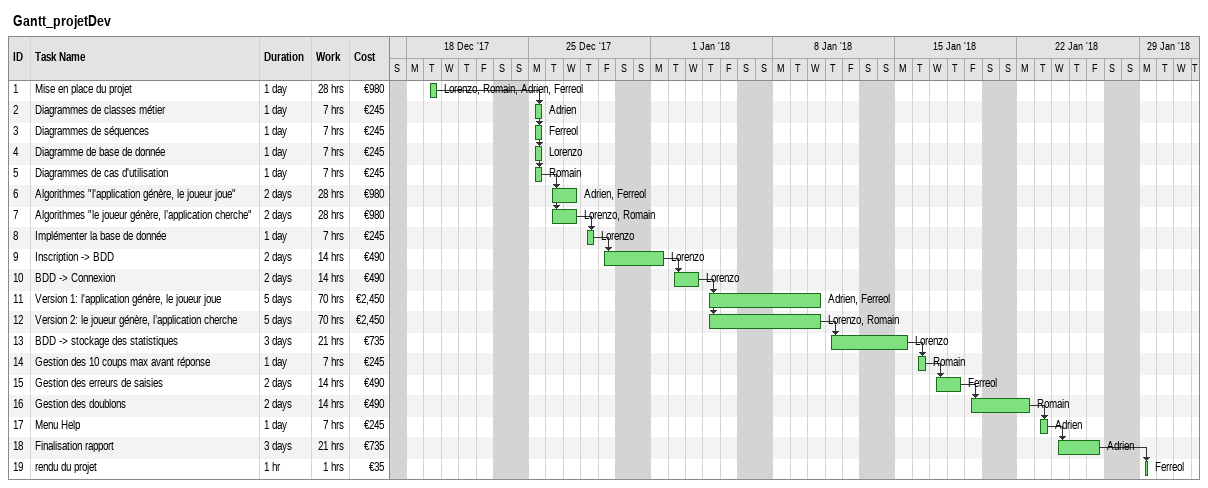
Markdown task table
Gantt_projetDev

| ID | Task | Duration | Start | Finish | Predecessors | Resources | Work (h) | Cost (€) |
|---|---|---|---|---|---|---|---|---|
| 1 | Mise en place du projet | 1d | 2017-12-19 | 2017-12-19 |  | Lorenzo, Romain, Adrien, Ferreol | 28 | 980 |
| 2 | Diagrammes de classes métier | 1d | 2017-12-25 | 2017-12-25 | 1 | Adrien | 7 | 245 |
| 3 | Diagrammes de séquences | 1d | 2017-12-25 | 2017-12-25 | 1 | Ferreol | 7 | 245 |
| 4 | Diagramme de base de donnée | 1d | 2017-12-25 | 2017-12-25 | 1 | Lorenzo | 7 | 245 |
| 5 | Diagrammes de cas d'utilisation | 1d | 2017-12-25 | 2017-12-25 | 1 | Romain | 7 | 245 |
| 6 | Algorithmes "l'application génère, le joueur joue" | 2d | 2017-12-26 | 2017-12-27 | 5 | Adrien, Ferreol | 28 | 980 |
| 7 | Algorithmes "le joueur génère, l’application cherche" | 2d | 2017-12-26 | 2017-12-27 | 5 | Lorenzo, Romain | 28 | 980 |
| 8 | Implémenter la base de donnée | 1d | 2017-12-28 | 2017-12-28 | 7 | Lorenzo | 7 | 245 |
| 9 | Inscription -> BDD | 2d | 2017-12-29 | 2018-01-01 | 8 | Lorenzo | 14 | 490 |
| 10 | BDD -> Connexion | 2d | 2018-01-02 | 2018-01-03 | 9 | Lorenzo | 14 | 490 |
| 11 | Version 1: l'application génère, le joueur joue | 5d | 2018-01-04 | 2018-01-10 | 10 | Adrien, Ferreol | 70 | 2450 |
| 12 | Version 2: le joueur génère, l’application cherche | 5d | 2018-01-04 | 2018-01-10 | 10 | Lorenzo, Romain | 70 | 2450 |
| 13 | BDD -> stockage des statistiques | 3d | 2018-01-11 | 2018-01-15 | 12 | Lorenzo | 21 | 735 |
| 14 | Gestion des 10 coups max avant réponse | 1d | 2018-01-16 | 2018-01-16 | 13 | Romain | 7 | 245 |
| 15 | Gestion des erreurs de saisies | 2d | 2018-01-17 | 2018-01-18 | 14 | Ferreol | 14 | 490 |
| 16 | Gestion des doublons | 2d | 2018-01-19 | 2018-01-22 | 15 | Romain | 14 | 490 |
| 17 | Menu Help | 1d | 2018-01-23 | 2018-01-23 | 16 | Adrien | 7 | 245 |
| 18 | Finalisation rapport | 3d | 2018-01-24 | 2018-01-26 | 17 | Adrien | 21 | 735 |
| 19 | rendu du projet | 1h | 2018-01-29 | 2018-01-29 | 18 | Ferreol | 1 | 35 |
